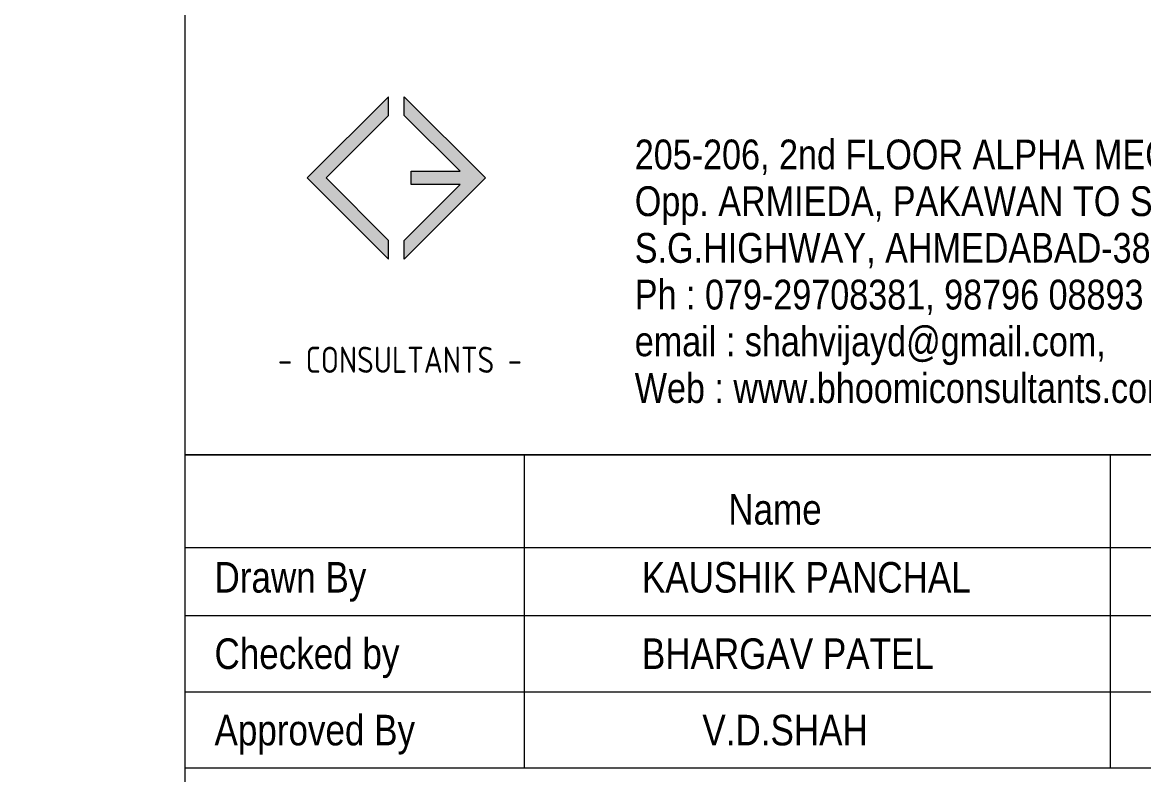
# Model space of a CAD drawing. Header units: millimetres. Extents: x 1112055 to 3390982, y -148532 to 766891.
# Drawn here: x 1713646 to 1729542, y 235028 to 245698 of the extents above; entities that cross this region are included whole.
import ezdxf

# ---------------------------------------------------------------- set-up
doc = ezdxf.new("R2010")
doc.units = ezdxf.units.MM
doc.layers.add('B TITLE BLOCK', color=250, linetype='Continuous', lineweight=0)
doc.layers.add('tb text', color=7, linetype='Continuous', lineweight=13)
doc.styles.add('SWINC', font='swissc.ttf')

msp = doc.modelspace()

# ---------------------------------------------------------------- hatches: boundary and pattern name
at = {"layer": 'B TITLE BLOCK', "linetype": 'Continuous', "lineweight": 0}
h = msp.add_hatch(color=251, dxfattribs=at)
h.dxf.hatch_style = 1
h.paths.add_polyline_path([(1717951, 243491), (1718836.8, 244376.7), (1718836.8, 244644.3), (1717683.4, 243491), (1718836.8, 242337.6), (1718836.8, 242605.2)])
h = msp.add_hatch(color=251, dxfattribs=at)
h.dxf.hatch_style = 1
h.paths.add_polyline_path([(1719158.1, 243585.6), (1719158.1, 243396.4), (1719851.4, 243396.4), (1719060.2, 242605.2), (1719060.2, 242337.6), (1720213.5, 243491), (1719060.2, 244644.3), (1719060.2, 244376.7), (1719851.4, 243585.6)])

# ---------------------------------------------------------------- linework, layer by layer
at = {"layer": 'B TITLE BLOCK', "color": 250, "lineweight": 0}
for p, q in [((1715949.1, 383678), (1715949.1, 218839.1)), ((1734251.7, 239565.8), (1715949.1, 239565.8)), ((1715949.1, 239565.8), (1734251.7, 239565.8)), ((1715949.1, 239565.8), (1734251.7, 239565.8)), ((1720766.1, 235117.5), (1720766.1, 239565.8)), ((1729074.5, 235117.5), (1729074.5, 239565.8)), ((1715949.6, 238248.2), (1734252.2, 238248.2)), ((1715949.6, 238248.2), (1734252.2, 238248.2)), ((1715949.6, 237284.9), (1734252.2, 237284.9)), ((1715949.6, 237284.9), (1734252.2, 237284.9)), ((1715949.6, 236201.2), (1734252.2, 236201.2)), ((1715949.6, 236201.2), (1734252.2, 236201.2)), ((1715949.6, 236201.2), (1734252.2, 236201.2)), ((1734252.2, 235117.5), (1715949, 235117.5)), ((1734252.2, 235117.5), (1715949.6, 235117.5))]:
    msp.add_line(p, q, dxfattribs=at)
at = {"layer": 'B TITLE BLOCK', "color": 250, "lineweight": 0, "const_width": 15.3}
msp.add_lwpolyline([(1734251.7, 218839.1), (1715949.1, 218839.1), (1715949.1, 253748.9), (1734251.7, 253748.9)], close=True, dxfattribs=at)
at = {"layer": 'B TITLE BLOCK', "color": 251, "linetype": 'Continuous', "lineweight": 0}
for points in [[(1717683.3, 243491.1), (1718836.8, 242337.6), (1718836.8, 242605.2), (1717951, 243491), (1718836.8, 244376.7), (1718836.8, 244644.3), (1717683.3, 243490.8)], [(1720213.7, 243491.1), (1719060.2, 242337.6), (1719060.2, 242605.2), (1719851.4, 243396.4), (1719158.1, 243396.4), (1719158.1, 243585.6), (1719851.4, 243585.6), (1719060.2, 244376.7), (1719060.2, 244644.3), (1720213.7, 243490.8)]]:
    msp.add_lwpolyline(points, dxfattribs=at)

# ---------------------------------------------------------------- texts
at = {"layer": 'B TITLE BLOCK', "color": 0, "lineweight": 0, "style": 'SWINC'}
for s, p in [('205-206, 2nd FLOOR ALPHA MEGHACON HOUSE,', (1722327.8, 243613.1)), ('Opp. ARMIEDA, PAKAWAN TO SINDHUBHAVAN ROAD,', (1722327.8, 242950.5)), ('S.G.HIGHWAY, AHMEDABAD-380054', (1722327.8, 242287.9)), ('Ph : 079-29708381, 98796 08893', (1722327.8, 241625.4)), ('email : shahvijayd@gmail.com,', (1722327.8, 240962.8)), ('Web : www.bhoomiconsultants.com', (1722327.8, 240300.2))]:
    msp.add_text(s, height=422.52, dxfattribs=at).set_placement(p)
at = {"layer": 'B TITLE BLOCK', "color": 251, "lineweight": 0, "char_height": 464.277, "attachment_point": 2, "style": 'SWINC'}
for insert in [(1902382.5, 243228.6), (1718998.5, 241871.7), (2005241.2, 239562.5)]:
    msp.add_mtext_dynamic_manual_height_columns('\\pxsm1,qj;{\\fBankGothic Lt BT|b0|i0|c0|p34;BHOOMI\\P\\ps*,q*;\\fGost|b0|i0|c0|p2;\\H0.8x;- CONSULTANTS -\\C1; }', width=1213989.136, gutter_width=0, heights=[170761.4], dxfattribs=dict(at, insert=insert))
at = {"layer": 'tb text', "lineweight": 0, "style": 'SWINC'}
for s, height, p in [('Name', 433.48, (1723654.2, 238573.3)), ('Drawn By', 433.48, (1716369.4, 237610)), ('KAUSHIK PANCHAL', 433.483, (1722429.5, 237610)), ('Checked by', 433.48, (1716369.4, 236526.3)), ('BHARGAV PATEL', 433.483, (1722429.5, 236526.3)), ('Approved By', 433.483, (1716369.4, 235442.6)), ('V.D.SHAH', 433.48, (1723286.5, 235442.6))]:
    msp.add_text(s, height=height, dxfattribs=at).set_placement(p)

doc.saveas('drawing.dxf')
